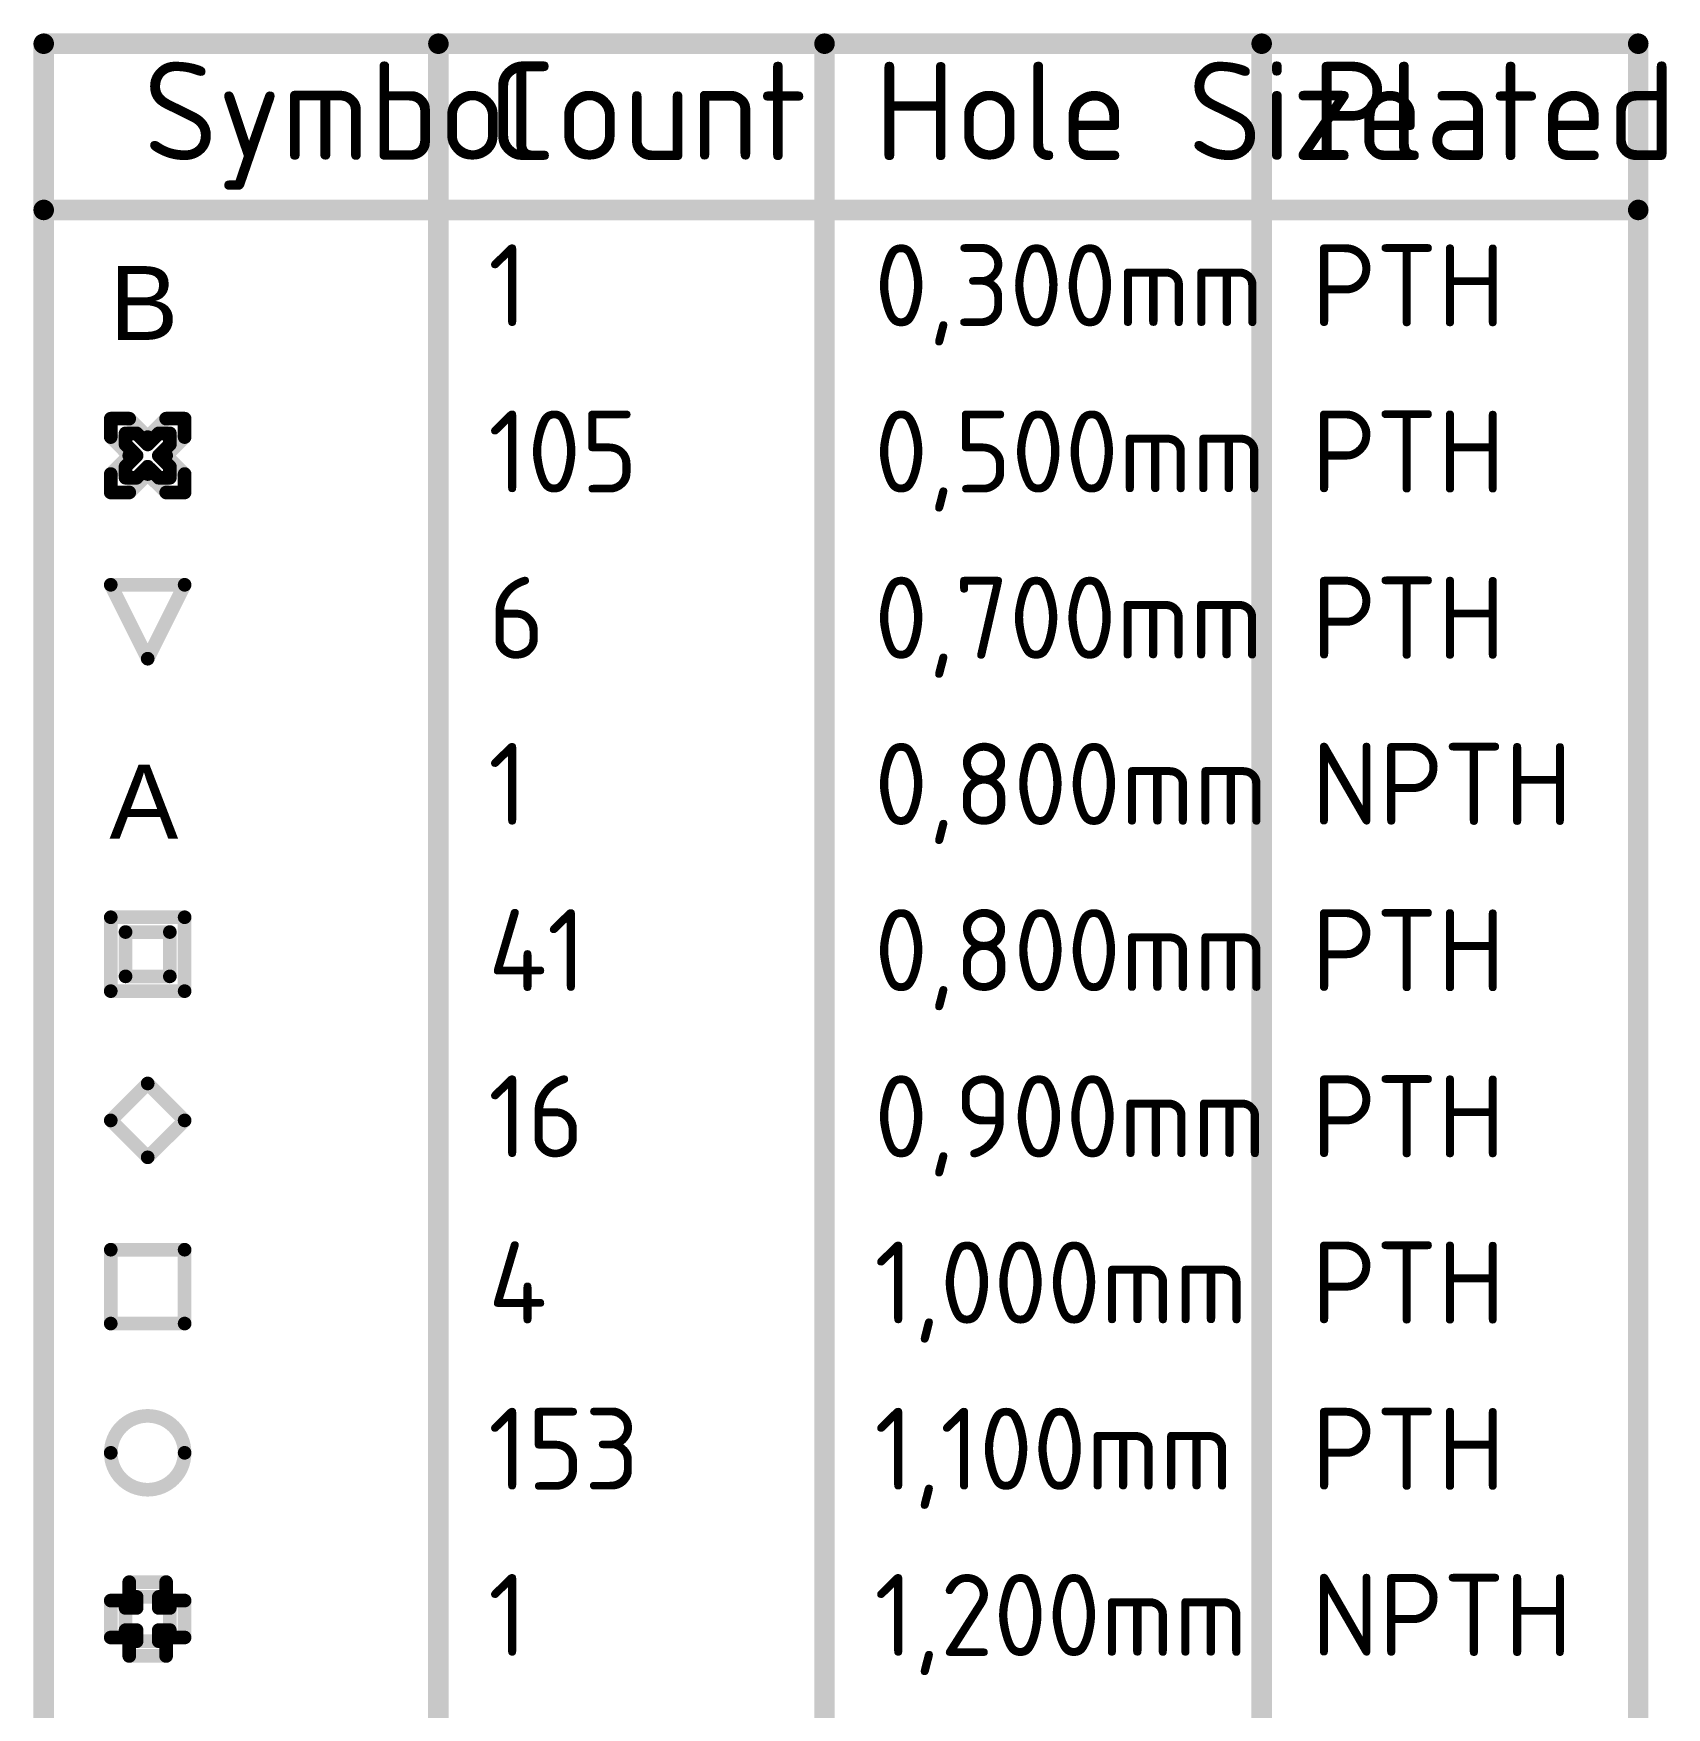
# Model space of a CAD drawing. Header units: millimetres. Extents: x 3219 to 51106, y -14166 to 2063.
# Drawn here: x 5600.65 to 5631.02, y 2032.2 to 2063.33 of the extents above; entities that cross this region are included whole.
import ezdxf

# ---------------------------------------------------------------- set-up
doc = ezdxf.new("R2010")
doc.units = ezdxf.units.MM
doc.layers.add('Drill Drawing', color=1, linetype='Continuous')
doc.styles.add('Arial', font='arial.ttf', dxfattribs={"height": 3})
doc.styles.add('GOST type B', font='GOST_B.TTF', dxfattribs={"height": 3.5})

msp = doc.modelspace()

# ---------------------------------------------------------------- linework, layer by layer
at = {"layer": 'Drill Drawing'}
for points in [[(5600.839, 2063.135, 0.381, 0.381, 0), (5630.495, 2063.135, 0.381, 0.381, 0)], [(5600.839, 1998.229, 0.381, 0.381, 0), (5600.839, 2063.135, 0.381, 0.381, 0)], [(5608.179, 1998.229, 0.381, 0.381, 0), (5608.179, 2063.135, 0.381, 0.381, 0)], [(5615.361, 1998.229, 0.381, 0.381, 0), (5615.361, 2063.135, 0.381, 0.381, 0)], [(5623.491, 1998.229, 0.381, 0.381, 0), (5623.491, 2063.135, 0.381, 0.381, 0)], [(5630.495, 1998.229, 0.381, 0.381, 0), (5630.495, 2063.135, 0.381, 0.381, 0)], [(5600.839, 2060.044, 0.381, 0.381, 0), (5630.495, 2060.044, 0.381, 0.381, 0)], [(5602.086, 2055.82, 0.254, 0.254, 0), (5602.086, 2056.163, 0.254, 0.254, 0)], [(5602.086, 2056.163, 0.254, 0.254, 0), (5602.429, 2056.163, 0.254, 0.254, 0)], [(5602.429, 2056.163, 0.254, 0.254, 0), (5602.772, 2055.82, 0.254, 0.254, 0)], [(5602.772, 2055.82, 0.254, 0.254, 0), (5603.116, 2056.163, 0.254, 0.254, 0)], [(5603.116, 2056.163, 0.254, 0.254, 0), (5603.459, 2056.163, 0.254, 0.254, 0)], [(5603.459, 2055.82, 0.254, 0.254, 0), (5603.459, 2056.163, 0.254, 0.254, 0)], [(5602.086, 2055.82, 0.254, 0.254, 0), (5602.429, 2055.476, 0.254, 0.254, 0)], [(5602.36, 2055.683, 0.254, 0.254, 0), (5602.36, 2055.889, 0.254, 0.254, 0)], [(5602.36, 2055.889, 0.254, 0.254, 0), (5602.566, 2055.889, 0.254, 0.254, 0)], [(5602.36, 2055.683, 0.254, 0.254, 0), (5602.566, 2055.476, 0.254, 0.254, 0)], [(5602.566, 2055.889, 0.254, 0.254, 0), (5602.772, 2055.683, 0.254, 0.254, 0)], [(5602.772, 2055.683, 0.254, 0.254, 0), (5602.979, 2055.889, 0.254, 0.254, 0)], [(5602.979, 2055.889, 0.254, 0.254, 0), (5603.185, 2055.889, 0.254, 0.254, 0)], [(5602.979, 2055.476, 0.254, 0.254, 0), (5603.185, 2055.683, 0.254, 0.254, 0)], [(5603.116, 2055.476, 0.254, 0.254, 0), (5603.459, 2055.82, 0.254, 0.254, 0)], [(5603.185, 2055.683, 0.254, 0.254, 0), (5603.185, 2055.889, 0.254, 0.254, 0)], [(5602.086, 2055.133, 0.254, 0.254, 0), (5602.429, 2055.476, 0.254, 0.254, 0)], [(5602.36, 2055.27, 0.254, 0.254, 0), (5602.566, 2055.476, 0.254, 0.254, 0)], [(5602.979, 2055.476, 0.254, 0.254, 0), (5603.185, 2055.27, 0.254, 0.254, 0)], [(5603.116, 2055.476, 0.254, 0.254, 0), (5603.459, 2055.133, 0.254, 0.254, 0)], [(5602.086, 2054.79, 0.254, 0.254, 0), (5602.086, 2055.133, 0.254, 0.254, 0)], [(5602.36, 2055.064, 0.254, 0.254, 0), (5602.36, 2055.27, 0.254, 0.254, 0)], [(5602.36, 2055.064, 0.254, 0.254, 0), (5602.566, 2055.064, 0.254, 0.254, 0)], [(5602.429, 2054.79, 0.254, 0.254, 0), (5602.772, 2055.133, 0.254, 0.254, 0)], [(5602.566, 2055.064, 0.254, 0.254, 0), (5602.772, 2055.27, 0.254, 0.254, 0)], [(5602.772, 2055.27, 0.254, 0.254, 0), (5602.979, 2055.064, 0.254, 0.254, 0)], [(5602.772, 2055.133, 0.254, 0.254, 0), (5603.116, 2054.79, 0.254, 0.254, 0)], [(5602.979, 2055.064, 0.254, 0.254, 0), (5603.185, 2055.064, 0.254, 0.254, 0)], [(5603.185, 2055.064, 0.254, 0.254, 0), (5603.185, 2055.27, 0.254, 0.254, 0)], [(5603.459, 2054.79, 0.254, 0.254, 0), (5603.459, 2055.133, 0.254, 0.254, 0)], [(5602.086, 2054.79, 0.254, 0.254, 0), (5602.429, 2054.79, 0.254, 0.254, 0)], [(5603.116, 2054.79, 0.254, 0.254, 0), (5603.459, 2054.79, 0.254, 0.254, 0)], [(5602.086, 2053.073, 0.254, 0.254, 0), (5603.459, 2053.073, 0.254, 0.254, 0)], [(5602.086, 2053.073, 0.254, 0.254, 0), (5602.772, 2051.699, 0.254, 0.254, 0)], [(5602.772, 2051.699, 0.254, 0.254, 0), (5603.459, 2053.073, 0.254, 0.254, 0)], [(5602.086, 2046.891, 0.254, 0.254, 0), (5603.459, 2046.891, 0.254, 0.254, 0)], [(5602.086, 2045.517, 0.254, 0.254, 0), (5602.086, 2046.891, 0.254, 0.254, 0)], [(5603.459, 2045.517, 0.254, 0.254, 0), (5603.459, 2046.891, 0.254, 0.254, 0)], [(5602.36, 2046.616, 0.254, 0.254, 0), (5603.185, 2046.616, 0.254, 0.254, 0)], [(5602.36, 2045.792, 0.254, 0.254, 0), (5602.36, 2046.616, 0.254, 0.254, 0)], [(5603.185, 2045.792, 0.254, 0.254, 0), (5603.185, 2046.616, 0.254, 0.254, 0)], [(5602.36, 2045.792, 0.254, 0.254, 0), (5603.185, 2045.792, 0.254, 0.254, 0)], [(5602.086, 2045.517, 0.254, 0.254, 0), (5603.459, 2045.517, 0.254, 0.254, 0)], [(5602.086, 2043.113, 0.254, 0.254, 0), (5602.772, 2043.8, 0.254, 0.254, 0)], [(5602.772, 2043.8, 0.254, 0.254, 0), (5603.459, 2043.113, 0.254, 0.254, 0)], [(5602.086, 2043.113, 0.254, 0.254, 0), (5602.772, 2042.427, 0.254, 0.254, 0)], [(5602.772, 2042.427, 0.254, 0.254, 0), (5603.459, 2043.113, 0.254, 0.254, 0)], [(5602.086, 2040.709, 0.254, 0.254, 0), (5603.459, 2040.709, 0.254, 0.254, 0)], [(5602.086, 2039.336, 0.254, 0.254, 0), (5602.086, 2040.709, 0.254, 0.254, 0)], [(5603.459, 2039.336, 0.254, 0.254, 0), (5603.459, 2040.709, 0.254, 0.254, 0)], [(5602.086, 2039.336, 0.254, 0.254, 0), (5603.459, 2039.336, 0.254, 0.254, 0)], [(5602.429, 2034.185, 0.254, 0.254, 0), (5602.429, 2034.528, 0.254, 0.254, 0)], [(5602.429, 2034.528, 0.254, 0.254, 0), (5603.116, 2034.528, 0.254, 0.254, 0)], [(5603.116, 2034.185, 0.254, 0.254, 0), (5603.116, 2034.528, 0.254, 0.254, 0)], [(5602.086, 2033.498, 0.254, 0.254, 0), (5602.086, 2034.185, 0.254, 0.254, 0)], [(5602.086, 2034.185, 0.254, 0.254, 0), (5602.429, 2034.185, 0.254, 0.254, 0)], [(5602.566, 2034.047, 0.254, 0.254, 0), (5602.566, 2034.253, 0.254, 0.254, 0)], [(5602.566, 2034.253, 0.254, 0.254, 0), (5602.979, 2034.253, 0.254, 0.254, 0)], [(5602.979, 2034.047, 0.254, 0.254, 0), (5602.979, 2034.253, 0.254, 0.254, 0)], [(5603.116, 2034.185, 0.254, 0.254, 0), (5603.459, 2034.185, 0.254, 0.254, 0)], [(5603.459, 2033.498, 0.254, 0.254, 0), (5603.459, 2034.185, 0.254, 0.254, 0)], [(5602.36, 2033.635, 0.254, 0.254, 0), (5602.36, 2034.047, 0.254, 0.254, 0)], [(5602.36, 2034.047, 0.254, 0.254, 0), (5602.566, 2034.047, 0.254, 0.254, 0)], [(5602.979, 2034.047, 0.254, 0.254, 0), (5603.185, 2034.047, 0.254, 0.254, 0)], [(5603.185, 2033.635, 0.254, 0.254, 0), (5603.185, 2034.047, 0.254, 0.254, 0)], [(5602.36, 2033.635, 0.254, 0.254, 0), (5602.566, 2033.635, 0.254, 0.254, 0)], [(5602.566, 2033.429, 0.254, 0.254, 0), (5602.566, 2033.635, 0.254, 0.254, 0)], [(5602.979, 2033.635, 0.254, 0.254, 0), (5603.185, 2033.635, 0.254, 0.254, 0)], [(5602.979, 2033.429, 0.254, 0.254, 0), (5602.979, 2033.635, 0.254, 0.254, 0)], [(5602.086, 2033.498, 0.254, 0.254, 0), (5602.429, 2033.498, 0.254, 0.254, 0)], [(5602.429, 2033.154, 0.254, 0.254, 0), (5602.429, 2033.498, 0.254, 0.254, 0)], [(5602.566, 2033.429, 0.254, 0.254, 0), (5602.979, 2033.429, 0.254, 0.254, 0)], [(5603.116, 2033.498, 0.254, 0.254, 0), (5603.459, 2033.498, 0.254, 0.254, 0)], [(5603.116, 2033.154, 0.254, 0.254, 0), (5603.116, 2033.498, 0.254, 0.254, 0)], [(5602.429, 2033.154, 0.254, 0.254, 0), (5603.116, 2033.154, 0.254, 0.254, 0)]]:
    msp.add_lwpolyline(points, format="xyseb", dxfattribs=at)
for points in [[(5600.743, 2063.135, 0.191, 0.191, 1), (5600.934, 2063.135, 0.191, 0.191, 1)], [(5600.743, 2063.135, 0.191, 0.191, 1), (5600.934, 2063.135, 0.191, 0.191, 1)], [(5608.084, 2063.135, 0.191, 0.191, 1), (5608.275, 2063.135, 0.191, 0.191, 1)], [(5615.266, 2063.135, 0.191, 0.191, 1), (5615.456, 2063.135, 0.191, 0.191, 1)], [(5623.396, 2063.135, 0.191, 0.191, 1), (5623.587, 2063.135, 0.191, 0.191, 1)], [(5630.4, 2063.135, 0.191, 0.191, 1), (5630.591, 2063.135, 0.191, 0.191, 1)], [(5630.4, 2063.135, 0.191, 0.191, 1), (5630.591, 2063.135, 0.191, 0.191, 1)], [(5600.743, 2060.044, 0.191, 0.191, 1), (5600.934, 2060.044, 0.191, 0.191, 1)], [(5630.4, 2060.044, 0.191, 0.191, 1), (5630.591, 2060.044, 0.191, 0.191, 1)], [(5602.022, 2056.163, 0.127, 0.127, 1), (5602.149, 2056.163, 0.127, 0.127, 1)], [(5602.022, 2056.163, 0.127, 0.127, 1), (5602.149, 2056.163, 0.127, 0.127, 1)], [(5602.366, 2056.163, 0.127, 0.127, 1), (5602.493, 2056.163, 0.127, 0.127, 1)], [(5602.366, 2056.163, 0.127, 0.127, 1), (5602.493, 2056.163, 0.127, 0.127, 1)], [(5603.052, 2056.163, 0.127, 0.127, 1), (5603.179, 2056.163, 0.127, 0.127, 1)], [(5603.052, 2056.163, 0.127, 0.127, 1), (5603.179, 2056.163, 0.127, 0.127, 1)], [(5603.396, 2056.163, 0.127, 0.127, 1), (5603.523, 2056.163, 0.127, 0.127, 1)], [(5603.396, 2056.163, 0.127, 0.127, 1), (5603.523, 2056.163, 0.127, 0.127, 1)], [(5602.022, 2055.82, 0.127, 0.127, 1), (5602.149, 2055.82, 0.127, 0.127, 1)], [(5602.022, 2055.82, 0.127, 0.127, 1), (5602.149, 2055.82, 0.127, 0.127, 1)], [(5602.297, 2055.889, 0.127, 0.127, 1), (5602.424, 2055.889, 0.127, 0.127, 1)], [(5602.297, 2055.889, 0.127, 0.127, 1), (5602.424, 2055.889, 0.127, 0.127, 1)], [(5602.297, 2055.683, 0.127, 0.127, 1), (5602.424, 2055.683, 0.127, 0.127, 1)], [(5602.297, 2055.683, 0.127, 0.127, 1), (5602.424, 2055.683, 0.127, 0.127, 1)], [(5602.503, 2055.889, 0.127, 0.127, 1), (5602.63, 2055.889, 0.127, 0.127, 1)], [(5602.503, 2055.889, 0.127, 0.127, 1), (5602.63, 2055.889, 0.127, 0.127, 1)], [(5602.709, 2055.82, 0.127, 0.127, 1), (5602.836, 2055.82, 0.127, 0.127, 1)], [(5602.709, 2055.82, 0.127, 0.127, 1), (5602.836, 2055.82, 0.127, 0.127, 1)], [(5602.709, 2055.683, 0.127, 0.127, 1), (5602.836, 2055.683, 0.127, 0.127, 1)], [(5602.709, 2055.683, 0.127, 0.127, 1), (5602.836, 2055.683, 0.127, 0.127, 1)], [(5602.915, 2055.889, 0.127, 0.127, 1), (5603.042, 2055.889, 0.127, 0.127, 1)], [(5602.915, 2055.889, 0.127, 0.127, 1), (5603.042, 2055.889, 0.127, 0.127, 1)], [(5603.121, 2055.889, 0.127, 0.127, 1), (5603.248, 2055.889, 0.127, 0.127, 1)], [(5603.121, 2055.889, 0.127, 0.127, 1), (5603.248, 2055.889, 0.127, 0.127, 1)], [(5603.121, 2055.683, 0.127, 0.127, 1), (5603.248, 2055.683, 0.127, 0.127, 1)], [(5603.121, 2055.683, 0.127, 0.127, 1), (5603.248, 2055.683, 0.127, 0.127, 1)], [(5603.396, 2055.82, 0.127, 0.127, 1), (5603.523, 2055.82, 0.127, 0.127, 1)], [(5603.396, 2055.82, 0.127, 0.127, 1), (5603.523, 2055.82, 0.127, 0.127, 1)], [(5602.366, 2055.476, 0.127, 0.127, 1), (5602.493, 2055.476, 0.127, 0.127, 1)], [(5602.366, 2055.476, 0.127, 0.127, 1), (5602.493, 2055.476, 0.127, 0.127, 1)], [(5602.503, 2055.476, 0.127, 0.127, 1), (5602.63, 2055.476, 0.127, 0.127, 1)], [(5602.503, 2055.476, 0.127, 0.127, 1), (5602.63, 2055.476, 0.127, 0.127, 1)], [(5602.915, 2055.476, 0.127, 0.127, 1), (5603.042, 2055.476, 0.127, 0.127, 1)], [(5602.915, 2055.476, 0.127, 0.127, 1), (5603.042, 2055.476, 0.127, 0.127, 1)], [(5603.052, 2055.476, 0.127, 0.127, 1), (5603.179, 2055.476, 0.127, 0.127, 1)], [(5603.052, 2055.476, 0.127, 0.127, 1), (5603.179, 2055.476, 0.127, 0.127, 1)], [(5602.022, 2055.133, 0.127, 0.127, 1), (5602.149, 2055.133, 0.127, 0.127, 1)], [(5602.022, 2055.133, 0.127, 0.127, 1), (5602.149, 2055.133, 0.127, 0.127, 1)], [(5602.297, 2055.27, 0.127, 0.127, 1), (5602.424, 2055.27, 0.127, 0.127, 1)], [(5602.297, 2055.27, 0.127, 0.127, 1), (5602.424, 2055.27, 0.127, 0.127, 1)], [(5602.297, 2055.064, 0.127, 0.127, 1), (5602.424, 2055.064, 0.127, 0.127, 1)], [(5602.297, 2055.064, 0.127, 0.127, 1), (5602.424, 2055.064, 0.127, 0.127, 1)], [(5602.503, 2055.064, 0.127, 0.127, 1), (5602.63, 2055.064, 0.127, 0.127, 1)], [(5602.503, 2055.064, 0.127, 0.127, 1), (5602.63, 2055.064, 0.127, 0.127, 1)], [(5602.709, 2055.27, 0.127, 0.127, 1), (5602.836, 2055.27, 0.127, 0.127, 1)], [(5602.709, 2055.27, 0.127, 0.127, 1), (5602.836, 2055.27, 0.127, 0.127, 1)], [(5602.709, 2055.133, 0.127, 0.127, 1), (5602.836, 2055.133, 0.127, 0.127, 1)], [(5602.709, 2055.133, 0.127, 0.127, 1), (5602.836, 2055.133, 0.127, 0.127, 1)], [(5602.915, 2055.064, 0.127, 0.127, 1), (5603.042, 2055.064, 0.127, 0.127, 1)], [(5602.915, 2055.064, 0.127, 0.127, 1), (5603.042, 2055.064, 0.127, 0.127, 1)], [(5603.121, 2055.27, 0.127, 0.127, 1), (5603.248, 2055.27, 0.127, 0.127, 1)], [(5603.121, 2055.27, 0.127, 0.127, 1), (5603.248, 2055.27, 0.127, 0.127, 1)], [(5603.121, 2055.064, 0.127, 0.127, 1), (5603.248, 2055.064, 0.127, 0.127, 1)], [(5603.121, 2055.064, 0.127, 0.127, 1), (5603.248, 2055.064, 0.127, 0.127, 1)], [(5603.396, 2055.133, 0.127, 0.127, 1), (5603.523, 2055.133, 0.127, 0.127, 1)], [(5603.396, 2055.133, 0.127, 0.127, 1), (5603.523, 2055.133, 0.127, 0.127, 1)], [(5602.022, 2054.79, 0.127, 0.127, 1), (5602.149, 2054.79, 0.127, 0.127, 1)], [(5602.022, 2054.79, 0.127, 0.127, 1), (5602.149, 2054.79, 0.127, 0.127, 1)], [(5602.366, 2054.79, 0.127, 0.127, 1), (5602.493, 2054.79, 0.127, 0.127, 1)], [(5602.366, 2054.79, 0.127, 0.127, 1), (5602.493, 2054.79, 0.127, 0.127, 1)], [(5603.052, 2054.79, 0.127, 0.127, 1), (5603.179, 2054.79, 0.127, 0.127, 1)], [(5603.052, 2054.79, 0.127, 0.127, 1), (5603.179, 2054.79, 0.127, 0.127, 1)], [(5603.396, 2054.79, 0.127, 0.127, 1), (5603.523, 2054.79, 0.127, 0.127, 1)], [(5603.396, 2054.79, 0.127, 0.127, 1), (5603.523, 2054.79, 0.127, 0.127, 1)], [(5602.022, 2053.073, 0.127, 0.127, 1), (5602.149, 2053.073, 0.127, 0.127, 1)], [(5602.022, 2053.073, 0.127, 0.127, 1), (5602.149, 2053.073, 0.127, 0.127, 1)], [(5603.396, 2053.073, 0.127, 0.127, 1), (5603.523, 2053.073, 0.127, 0.127, 1)], [(5603.396, 2053.073, 0.127, 0.127, 1), (5603.523, 2053.073, 0.127, 0.127, 1)], [(5602.709, 2051.699, 0.127, 0.127, 1), (5602.836, 2051.699, 0.127, 0.127, 1)], [(5602.709, 2051.699, 0.127, 0.127, 1), (5602.836, 2051.699, 0.127, 0.127, 1)], [(5602.022, 2046.891, 0.127, 0.127, 1), (5602.149, 2046.891, 0.127, 0.127, 1)], [(5602.022, 2046.891, 0.127, 0.127, 1), (5602.149, 2046.891, 0.127, 0.127, 1)], [(5603.396, 2046.891, 0.127, 0.127, 1), (5603.523, 2046.891, 0.127, 0.127, 1)], [(5603.396, 2046.891, 0.127, 0.127, 1), (5603.523, 2046.891, 0.127, 0.127, 1)], [(5602.297, 2046.616, 0.127, 0.127, 1), (5602.424, 2046.616, 0.127, 0.127, 1)], [(5602.297, 2046.616, 0.127, 0.127, 1), (5602.424, 2046.616, 0.127, 0.127, 1)], [(5603.121, 2046.616, 0.127, 0.127, 1), (5603.248, 2046.616, 0.127, 0.127, 1)], [(5603.121, 2046.616, 0.127, 0.127, 1), (5603.248, 2046.616, 0.127, 0.127, 1)], [(5602.297, 2045.792, 0.127, 0.127, 1), (5602.424, 2045.792, 0.127, 0.127, 1)], [(5602.297, 2045.792, 0.127, 0.127, 1), (5602.424, 2045.792, 0.127, 0.127, 1)], [(5603.121, 2045.792, 0.127, 0.127, 1), (5603.248, 2045.792, 0.127, 0.127, 1)], [(5603.121, 2045.792, 0.127, 0.127, 1), (5603.248, 2045.792, 0.127, 0.127, 1)], [(5602.022, 2045.517, 0.127, 0.127, 1), (5602.149, 2045.517, 0.127, 0.127, 1)], [(5602.022, 2045.517, 0.127, 0.127, 1), (5602.149, 2045.517, 0.127, 0.127, 1)], [(5603.396, 2045.517, 0.127, 0.127, 1), (5603.523, 2045.517, 0.127, 0.127, 1)], [(5603.396, 2045.517, 0.127, 0.127, 1), (5603.523, 2045.517, 0.127, 0.127, 1)], [(5602.709, 2043.8, 0.127, 0.127, 1), (5602.836, 2043.8, 0.127, 0.127, 1)], [(5602.709, 2043.8, 0.127, 0.127, 1), (5602.836, 2043.8, 0.127, 0.127, 1)], [(5602.022, 2043.113, 0.127, 0.127, 1), (5602.149, 2043.113, 0.127, 0.127, 1)], [(5602.022, 2043.113, 0.127, 0.127, 1), (5602.149, 2043.113, 0.127, 0.127, 1)], [(5603.396, 2043.113, 0.127, 0.127, 1), (5603.523, 2043.113, 0.127, 0.127, 1)], [(5603.396, 2043.113, 0.127, 0.127, 1), (5603.523, 2043.113, 0.127, 0.127, 1)], [(5602.709, 2042.427, 0.127, 0.127, 1), (5602.836, 2042.427, 0.127, 0.127, 1)], [(5602.709, 2042.427, 0.127, 0.127, 1), (5602.836, 2042.427, 0.127, 0.127, 1)], [(5602.022, 2040.709, 0.127, 0.127, 1), (5602.149, 2040.709, 0.127, 0.127, 1)], [(5602.022, 2040.709, 0.127, 0.127, 1), (5602.149, 2040.709, 0.127, 0.127, 1)], [(5603.396, 2040.709, 0.127, 0.127, 1), (5603.523, 2040.709, 0.127, 0.127, 1)], [(5603.396, 2040.709, 0.127, 0.127, 1), (5603.523, 2040.709, 0.127, 0.127, 1)], [(5602.022, 2039.336, 0.127, 0.127, 1), (5602.149, 2039.336, 0.127, 0.127, 1)], [(5602.022, 2039.336, 0.127, 0.127, 1), (5602.149, 2039.336, 0.127, 0.127, 1)], [(5603.396, 2039.336, 0.127, 0.127, 1), (5603.523, 2039.336, 0.127, 0.127, 1)], [(5603.396, 2039.336, 0.127, 0.127, 1), (5603.523, 2039.336, 0.127, 0.127, 1)], [(5603.459, 2036.932, 0.254, 0.254, 1), (5602.086, 2036.932, 0.254, 0.254, 1)], [(5602.022, 2036.932, 0.127, 0.127, 1), (5602.149, 2036.932, 0.127, 0.127, 1)], [(5603.396, 2036.932, 0.127, 0.127, 1), (5603.523, 2036.932, 0.127, 0.127, 1)], [(5602.366, 2034.528, 0.127, 0.127, 1), (5602.493, 2034.528, 0.127, 0.127, 1)], [(5602.366, 2034.528, 0.127, 0.127, 1), (5602.493, 2034.528, 0.127, 0.127, 1)], [(5603.052, 2034.528, 0.127, 0.127, 1), (5603.179, 2034.528, 0.127, 0.127, 1)], [(5603.052, 2034.528, 0.127, 0.127, 1), (5603.179, 2034.528, 0.127, 0.127, 1)], [(5602.022, 2034.185, 0.127, 0.127, 1), (5602.149, 2034.185, 0.127, 0.127, 1)], [(5602.022, 2034.185, 0.127, 0.127, 1), (5602.149, 2034.185, 0.127, 0.127, 1)], [(5602.366, 2034.185, 0.127, 0.127, 1), (5602.493, 2034.185, 0.127, 0.127, 1)], [(5602.366, 2034.185, 0.127, 0.127, 1), (5602.493, 2034.185, 0.127, 0.127, 1)], [(5602.503, 2034.253, 0.127, 0.127, 1), (5602.63, 2034.253, 0.127, 0.127, 1)], [(5602.503, 2034.253, 0.127, 0.127, 1), (5602.63, 2034.253, 0.127, 0.127, 1)], [(5602.915, 2034.253, 0.127, 0.127, 1), (5603.042, 2034.253, 0.127, 0.127, 1)], [(5602.915, 2034.253, 0.127, 0.127, 1), (5603.042, 2034.253, 0.127, 0.127, 1)], [(5603.052, 2034.185, 0.127, 0.127, 1), (5603.179, 2034.185, 0.127, 0.127, 1)], [(5603.052, 2034.185, 0.127, 0.127, 1), (5603.179, 2034.185, 0.127, 0.127, 1)], [(5603.396, 2034.185, 0.127, 0.127, 1), (5603.523, 2034.185, 0.127, 0.127, 1)], [(5603.396, 2034.185, 0.127, 0.127, 1), (5603.523, 2034.185, 0.127, 0.127, 1)], [(5602.297, 2034.047, 0.127, 0.127, 1), (5602.424, 2034.047, 0.127, 0.127, 1)], [(5602.297, 2034.047, 0.127, 0.127, 1), (5602.424, 2034.047, 0.127, 0.127, 1)], [(5602.503, 2034.047, 0.127, 0.127, 1), (5602.63, 2034.047, 0.127, 0.127, 1)], [(5602.503, 2034.047, 0.127, 0.127, 1), (5602.63, 2034.047, 0.127, 0.127, 1)], [(5602.915, 2034.047, 0.127, 0.127, 1), (5603.042, 2034.047, 0.127, 0.127, 1)], [(5602.915, 2034.047, 0.127, 0.127, 1), (5603.042, 2034.047, 0.127, 0.127, 1)], [(5603.121, 2034.047, 0.127, 0.127, 1), (5603.248, 2034.047, 0.127, 0.127, 1)], [(5603.121, 2034.047, 0.127, 0.127, 1), (5603.248, 2034.047, 0.127, 0.127, 1)], [(5602.297, 2033.635, 0.127, 0.127, 1), (5602.424, 2033.635, 0.127, 0.127, 1)], [(5602.297, 2033.635, 0.127, 0.127, 1), (5602.424, 2033.635, 0.127, 0.127, 1)], [(5602.503, 2033.635, 0.127, 0.127, 1), (5602.63, 2033.635, 0.127, 0.127, 1)], [(5602.503, 2033.635, 0.127, 0.127, 1), (5602.63, 2033.635, 0.127, 0.127, 1)], [(5602.915, 2033.635, 0.127, 0.127, 1), (5603.042, 2033.635, 0.127, 0.127, 1)], [(5602.915, 2033.635, 0.127, 0.127, 1), (5603.042, 2033.635, 0.127, 0.127, 1)], [(5603.121, 2033.635, 0.127, 0.127, 1), (5603.248, 2033.635, 0.127, 0.127, 1)], [(5603.121, 2033.635, 0.127, 0.127, 1), (5603.248, 2033.635, 0.127, 0.127, 1)], [(5602.022, 2033.498, 0.127, 0.127, 1), (5602.149, 2033.498, 0.127, 0.127, 1)], [(5602.022, 2033.498, 0.127, 0.127, 1), (5602.149, 2033.498, 0.127, 0.127, 1)], [(5602.366, 2033.498, 0.127, 0.127, 1), (5602.493, 2033.498, 0.127, 0.127, 1)], [(5602.366, 2033.498, 0.127, 0.127, 1), (5602.493, 2033.498, 0.127, 0.127, 1)], [(5602.503, 2033.429, 0.127, 0.127, 1), (5602.63, 2033.429, 0.127, 0.127, 1)], [(5602.503, 2033.429, 0.127, 0.127, 1), (5602.63, 2033.429, 0.127, 0.127, 1)], [(5602.915, 2033.429, 0.127, 0.127, 1), (5603.042, 2033.429, 0.127, 0.127, 1)], [(5602.915, 2033.429, 0.127, 0.127, 1), (5603.042, 2033.429, 0.127, 0.127, 1)], [(5603.052, 2033.498, 0.127, 0.127, 1), (5603.179, 2033.498, 0.127, 0.127, 1)], [(5603.052, 2033.498, 0.127, 0.127, 1), (5603.179, 2033.498, 0.127, 0.127, 1)], [(5603.396, 2033.498, 0.127, 0.127, 1), (5603.523, 2033.498, 0.127, 0.127, 1)], [(5603.396, 2033.498, 0.127, 0.127, 1), (5603.523, 2033.498, 0.127, 0.127, 1)], [(5602.366, 2033.154, 0.127, 0.127, 1), (5602.493, 2033.154, 0.127, 0.127, 1)], [(5602.366, 2033.154, 0.127, 0.127, 1), (5602.493, 2033.154, 0.127, 0.127, 1)], [(5603.052, 2033.154, 0.127, 0.127, 1), (5603.179, 2033.154, 0.127, 0.127, 1)], [(5603.052, 2033.154, 0.127, 0.127, 1), (5603.179, 2033.154, 0.127, 0.127, 1)]]:
    msp.add_lwpolyline(points, format="xyseb", close=True, dxfattribs=at)

# ---------------------------------------------------------------- texts
for s, height, style, p in [('Symbol', 1.8288, 'GOST type B', (5602.693, 2060.971)), ('Count', 1.8288, 'GOST type B', (5609.107, 2060.971)), ('Hole Size', 1.8288, 'GOST type B', (5616.288, 2060.971)), ('Plated', 1.8288, 'GOST type B', (5624.419, 2060.971)), ('1', 1.524, 'GOST type B', (5609.107, 2057.88)), ('0,300mm', 1.524, 'GOST type B', (5616.288, 2057.88)), ('PTH', 1.524, 'GOST type B', (5624.419, 2057.88)), ('B', 1.374, 'Arial', (5602.061, 2057.627)), ('105', 1.524, 'GOST type B', (5609.107, 2054.79)), ('0,500mm', 1.524, 'GOST type B', (5616.288, 2054.79)), ('PTH', 1.524, 'GOST type B', (5624.419, 2054.79)), ('6', 1.524, 'GOST type B', (5609.107, 2051.699)), ('0,700mm', 1.524, 'GOST type B', (5616.288, 2051.699)), ('PTH', 1.524, 'GOST type B', (5624.419, 2051.699)), ('1', 1.524, 'GOST type B', (5609.107, 2048.608)), ('0,800mm', 1.524, 'GOST type B', (5616.288, 2048.608)), ('NPTH', 1.524, 'GOST type B', (5624.419, 2048.608)), ('A', 1.374, 'Arial', (5602.061, 2048.354)), ('41', 1.524, 'GOST type B', (5609.107, 2045.517)), ('0,800mm', 1.524, 'GOST type B', (5616.288, 2045.517)), ('PTH', 1.524, 'GOST type B', (5624.419, 2045.517)), ('16', 1.524, 'GOST type B', (5609.107, 2042.427)), ('0,900mm', 1.524, 'GOST type B', (5616.288, 2042.427)), ('PTH', 1.524, 'GOST type B', (5624.419, 2042.427)), ('4', 1.524, 'GOST type B', (5609.107, 2039.336)), ('1,000mm', 1.524, 'GOST type B', (5616.288, 2039.336)), ('PTH', 1.524, 'GOST type B', (5624.419, 2039.336)), ('153', 1.524, 'GOST type B', (5609.107, 2036.245)), ('1,100mm', 1.524, 'GOST type B', (5616.288, 2036.245)), ('PTH', 1.524, 'GOST type B', (5624.419, 2036.245)), ('1', 1.524, 'GOST type B', (5609.107, 2033.154)), ('1,200mm', 1.524, 'GOST type B', (5616.288, 2033.154)), ('NPTH', 1.524, 'GOST type B', (5624.419, 2033.154))]:
    msp.add_text(s, height=height, dxfattribs=dict(at, style=style)).set_placement(p)

doc.saveas('drawing.dxf')
